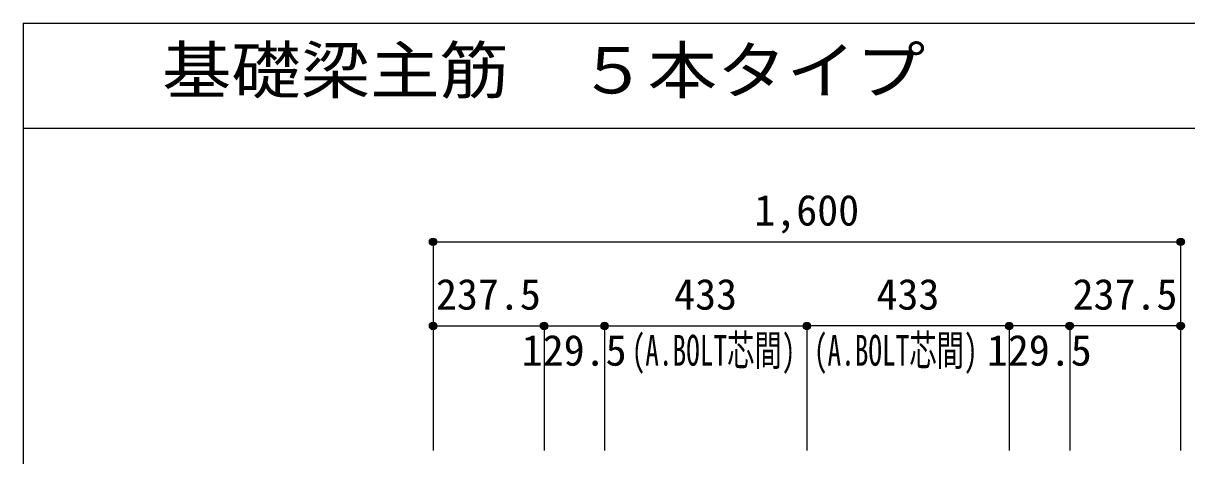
# Model space of a CAD drawing. Units: millimetres at full size, sheet at 1:30. Extents: x -5973 to 5954, y -4195 to 4201.
# Drawn here: x -5973 to -3483, y 3275 to 4201 of the extents above; entities that cross this region are included whole.
import ezdxf
from ezdxf.enums import TextEntityAlignment as Align

# ---------------------------------------------------------------- set-up
doc = ezdxf.new("R2010")
doc.units = ezdxf.units.MM
doc.header["$LTSCALE"] = 30
doc.header["$PDMODE"] = 32
doc.header["$PDSIZE"] = 15
for name, color, linetype in [('0-7_文字', 4, 'Continuous'), ('0-D_寸法', 4, 'Continuous'), ('6-7_文字', 7, 'Continuous'), ('F-0_枠', 6, 'Continuous')]:
    doc.layers.add(name, color=color, linetype=linetype)
doc.styles.add('ＭＳ ゴシック', font='')
doc.styles.get('ＭＳ ゴシック').set_extended_font_data('MS Gothic')

msp = doc.modelspace()

# ---------------------------------------------------------------- linework, layer by layer
at = {"layer": '0-D_寸法'}
for p, q in [((-5095.8, 3733.07), (-5095.8, 3553.07)), ((-5095.8, 3733.07), (-5095.8, 3553.07)), ((-5095.8, 3733.07), (-3495.8, 3733.07)), ((-5095.8, 3733.07), (-3495.8, 3733.07)), ((-3495.8, 3733.07), (-3495.8, 3553.07)), ((-5095.8, 3553.07), (-5095.8, 3286.03)), ((-5095.8, 3553.07), (-4858.3, 3553.07)), ((-4858.3, 3553.07), (-4728.8, 3553.07)), ((-4858.3, 3553.07), (-4858.3, 3286.03)), ((-4728.8, 3553.07), (-4728.8, 3286.03)), ((-4728.8, 3553.07), (-4295.8, 3553.07)), ((-4295.8, 3553.07), (-4295.8, 3286.03)), ((-3862.8, 3553.07), (-4295.8, 3553.07)), ((-3733.3, 3553.07), (-3862.8, 3553.07)), ((-3862.8, 3553.07), (-3862.8, 3286.03)), ((-3495.8, 3553.07), (-3733.3, 3553.07)), ((-3733.3, 3553.07), (-3733.3, 3286.03)), ((-3495.8, 3553.07), (-3495.8, 3286.03))]:
    msp.add_line(p, q, dxfattribs=at)
for centre, radius in [((-5095.8, 3733.07), 8), ((-5095.8, 3733.07), 7.2), ((-5095.8, 3733.07), 6.4), ((-5095.8, 3733.07), 5.6), ((-5095.8, 3733.07), 4.8), ((-5095.8, 3733.07), 4), ((-5095.8, 3733.07), 3.2), ((-5095.8, 3733.07), 2.4), ((-3495.8, 3733.07), 8), ((-3495.8, 3733.07), 7.2), ((-3495.8, 3733.07), 6.4), ((-3495.8, 3733.07), 5.6), ((-3495.8, 3733.07), 4.8), ((-3495.8, 3733.07), 4), ((-3495.8, 3733.07), 3.2), ((-3495.8, 3733.07), 2.4), ((-5095.8, 3733.07), 1.6), ((-5095.8, 3733.07), 0.8), ((-3495.8, 3733.07), 1.6), ((-3495.8, 3733.07), 0.8), ((-5095.8, 3553.07), 8), ((-4858.3, 3553.07), 8), ((-4728.8, 3553.07), 8), ((-4295.8, 3553.07), 8), ((-3862.8, 3553.07), 8), ((-3733.3, 3553.07), 8), ((-3495.8, 3553.07), 8), ((-5095.8, 3553.07), 7.2), ((-5095.8, 3553.07), 6.4), ((-5095.8, 3553.07), 5.6), ((-5095.8, 3553.07), 4.8), ((-5095.8, 3553.07), 4), ((-5095.8, 3553.07), 3.2), ((-5095.8, 3553.07), 2.4), ((-5095.8, 3553.07), 1.6), ((-5095.8, 3553.07), 0.8), ((-4858.3, 3553.07), 7.2), ((-4858.3, 3553.07), 6.4), ((-4858.3, 3553.07), 5.6), ((-4858.3, 3553.07), 4.8), ((-4858.3, 3553.07), 4), ((-4858.3, 3553.07), 3.2), ((-4858.3, 3553.07), 2.4), ((-4858.3, 3553.07), 1.6), ((-4858.3, 3553.07), 0.8), ((-4728.8, 3553.07), 7.2), ((-4728.8, 3553.07), 6.4), ((-4728.8, 3553.07), 5.6), ((-4728.8, 3553.07), 4.8), ((-4728.8, 3553.07), 4), ((-4728.8, 3553.07), 3.2), ((-4728.8, 3553.07), 2.4), ((-4728.8, 3553.07), 1.6), ((-4728.8, 3553.07), 0.8), ((-4295.8, 3553.07), 7.2), ((-4295.8, 3553.07), 6.4), ((-4295.8, 3553.07), 5.6), ((-4295.8, 3553.07), 4.8), ((-4295.8, 3553.07), 4), ((-4295.8, 3553.07), 3.2), ((-4295.8, 3553.07), 2.4), ((-4295.8, 3553.07), 1.6), ((-4295.8, 3553.07), 0.8), ((-3862.8, 3553.07), 7.2), ((-3862.8, 3553.07), 6.4), ((-3862.8, 3553.07), 5.6), ((-3862.8, 3553.07), 4.8), ((-3862.8, 3553.07), 4), ((-3862.8, 3553.07), 3.2), ((-3862.8, 3553.07), 2.4), ((-3862.8, 3553.07), 1.6), ((-3862.8, 3553.07), 0.8), ((-3733.3, 3553.07), 7.2), ((-3733.3, 3553.07), 6.4), ((-3733.3, 3553.07), 5.6), ((-3733.3, 3553.07), 4.8), ((-3733.3, 3553.07), 4), ((-3733.3, 3553.07), 3.2), ((-3733.3, 3553.07), 2.4), ((-3733.3, 3553.07), 1.6), ((-3733.3, 3553.07), 0.8), ((-3495.8, 3553.07), 7.2), ((-3495.8, 3553.07), 6.4), ((-3495.8, 3553.07), 5.6), ((-3495.8, 3553.07), 4.8), ((-3495.8, 3553.07), 4), ((-3495.8, 3553.07), 3.2), ((-3495.8, 3553.07), 2.4), ((-3495.8, 3553.07), 1.6), ((-3495.8, 3553.07), 0.8)]:
    msp.add_circle(centre, radius, dxfattribs=at)
at = {"layer": '0-D_寸法', "color": 7}
for p in [(-5095.8, 3733.07), (-5095.8, 3733.07), (-3495.8, 3733.07), (-5095.8, 3553.07), (-5095.8, 3553.07), (-4858.3, 3553.07), (-4858.3, 3553.07), (-4728.8, 3553.07), (-4728.8, 3553.07), (-4295.8, 3553.07), (-4295.8, 3553.07), (-3862.8, 3553.07), (-3862.8, 3553.07), (-3733.3, 3553.07), (-3733.3, 3553.07), (-3495.8, 3553.07), (-3495.8, 3553.07)]:
    msp.add_point(p, dxfattribs=at)
at = {"layer": 'F-0_枠'}
for q in [(5954.1, 4201.15), (-5972.88, -4195.24)]:
    msp.add_line((-5972.88, 4201.15), q, dxfattribs=at)
at = {"layer": 'F-0_枠', "color": 2}
msp.add_line((-5972.88, 3976.15), (3723.6, 3976.15), dxfattribs=at)

# ---------------------------------------------------------------- texts
at = {"layer": '0-7_文字', "style": 'ＭＳ ゴシック', "width": 0.65}
for p in [(-4670.8, 3448.07), (-4280.8, 3448.07)]:
    msp.add_text('(A.BOLT芯間)', height=65.98, dxfattribs=at).set_placement(p, align=Align.BOTTOM_LEFT)
at = {"layer": '0-D_寸法', "style": 'ＭＳ ゴシック'}
for s, p in [('1,600', (-4408.3, 3748.07)), ('237.5', (-5089.55, 3568.07)), ('433', (-4579.8, 3568.07)), ('433', (-4146.8, 3568.07)), ('237.5', (-3727.05, 3568.07)), ('129.5', (-4906.05, 3448.07)), ('129.5', (-3910.55, 3448.07))]:
    msp.add_text(s, height=65.98, dxfattribs=at).set_placement(p, align=Align.BOTTOM_LEFT)
at = {"layer": '6-7_文字', "color": 2, "style": 'ＭＳ ゴシック', "width": 1.1}
msp.add_text('\u3000\u3000基礎梁主筋\u3000５本タイプ', height=98.97, dxfattribs=at).set_placement((-5972.88, 4021.15), align=Align.BOTTOM_LEFT)

doc.saveas('drawing.dxf')
